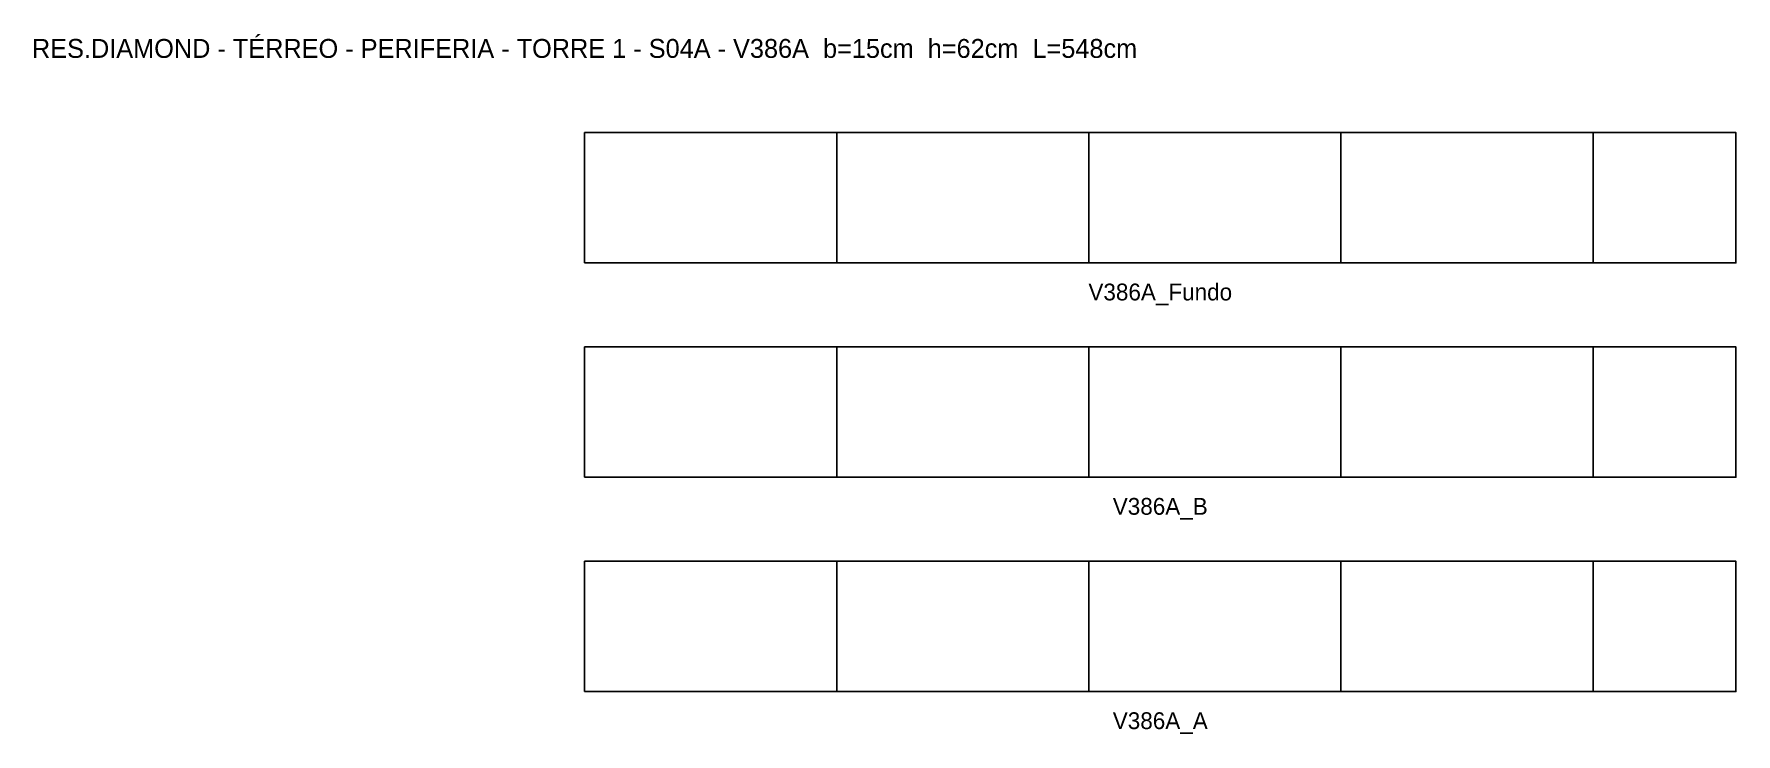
# Model space of a CAD drawing. Header units: metres. Extents: x -262 to 548, y -20 to 313.
import ezdxf

# ---------------------------------------------------------------- set-up
doc = ezdxf.new("R2010")
doc.units = ezdxf.units.M
for name, color, linetype in [('NOMENCLATURA', 2, 'Continuous'), ('Paineis', 7, 'Continuous'), ('Texto Secao', 2, 'Continuous')]:
    doc.layers.add(name, color=color, linetype=linetype)

msp = doc.modelspace()

# ---------------------------------------------------------------- linework, layer by layer
at = {"layer": 'Paineis'}
for points in [[(0, 204), (120, 204), (120, 266), (0, 266)], [(120, 204), (240, 204), (240, 266), (120, 266)], [(240, 204), (360, 204), (360, 266), (240, 266)], [(360, 204), (480, 204), (480, 266), (360, 266)], [(480, 204), (548, 204), (548, 266), (480, 266)], [(0, 102), (120, 102), (120, 164), (0, 164)], [(120, 102), (240, 102), (240, 164), (120, 164)], [(240, 102), (360, 102), (360, 164), (240, 164)], [(360, 102), (480, 102), (480, 164), (360, 164)], [(480, 102), (548, 102), (548, 164), (480, 164)], [(0, 0), (120, 0), (120, 62), (0, 62)], [(120, 0), (240, 0), (240, 62), (120, 62)], [(240, 0), (360, 0), (360, 62), (240, 62)], [(360, 0), (480, 0), (480, 62), (360, 62)], [(480, 0), (548, 0), (548, 62), (480, 62)]]:
    msp.add_lwpolyline(points, close=True, dxfattribs=at)

# ---------------------------------------------------------------- texts
at = {"layer": 'NOMENCLATURA', "insert": (0, 306), "char_height": 9, "width": 568, "attachment_point": 5}
msp.add_mtext('RES.DIAMOND - TÉRREO - PERIFERIA - TORRE 1 - S04A - V386A  b=15cm  h=62cm  L=548cm', dxfattribs=at)
at = {"layer": 'Texto Secao', "char_height": 8, "width": 568, "attachment_point": 5}
for s, insert in [('V386A_Fundo', (274, 189)), ('V386A_B', (274, 87)), ('V386A_A', (274, -15))]:
    msp.add_mtext(s, dxfattribs=dict(at, insert=insert))

doc.saveas('drawing.dxf')
